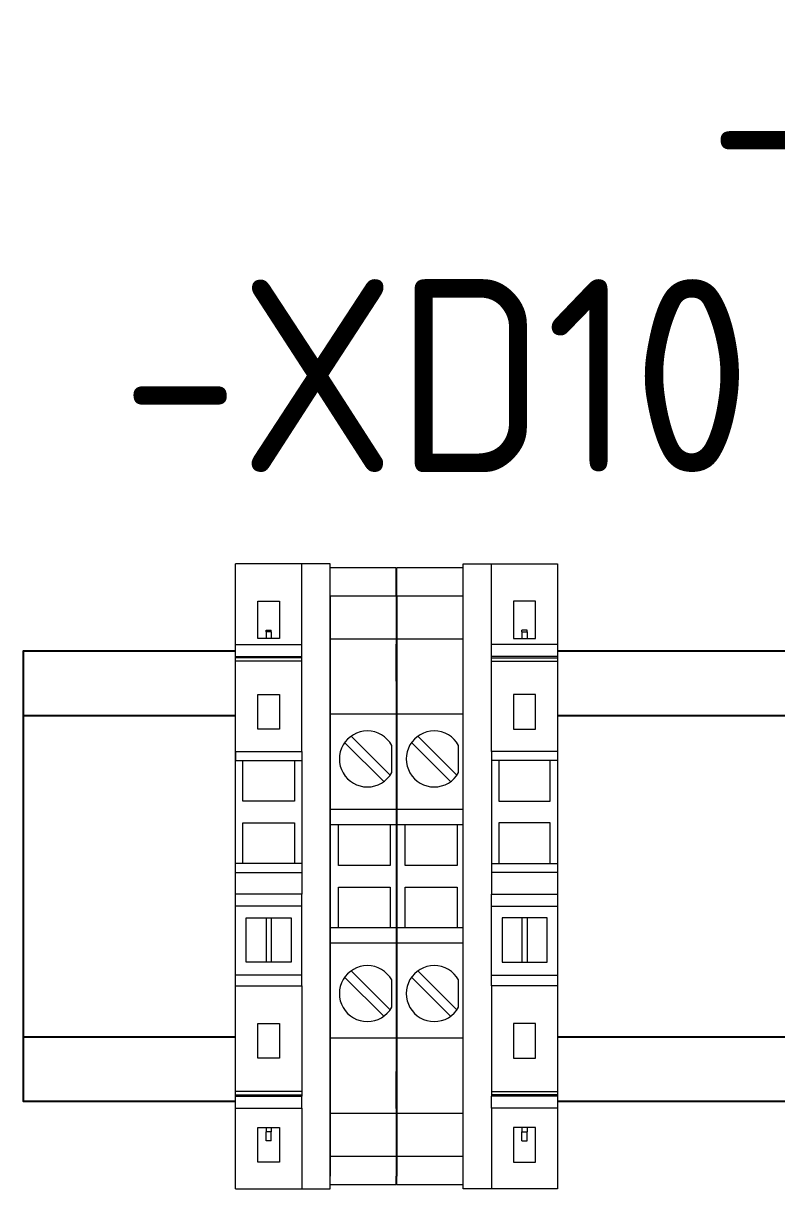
# Model space of a CAD drawing. Header units: millimetres. Extents: x 46611 to 59290, y 36233 to 38835.
# Drawn here: x 52119 to 52177.6, y 37429.7 to 37520.4 of the extents above; entities that cross this region are included whole.
import ezdxf
from ezdxf.enums import TextEntityAlignment as Align

# ---------------------------------------------------------------- set-up
doc = ezdxf.new("R2010")
doc.units = ezdxf.units.MM
doc.layers.add('000-PI-Oprema', color=30, linetype='Continuous', lineweight=5)
doc.layers.add('000-PI_TEXT', color=7, linetype='Continuous')
doc.layers.add('004-PI-DIN Šina', color=3, linetype='Continuous')
doc.styles.add('PI0', font='isocpeur.ttf', dxfattribs={"width": 0.9})

# ---------------------------------------------------------------- blocks, each defined once
blk = doc.blocks.new('*U117')
blk.add_lwpolyline([(390, -17.5), (390, 17.5), (0, 17.5), (0, -17.5)], close=True)
for points in [[(0, 12.5), (390, 12.5)], [(0, -12.5), (390, -12.5)]]:
    blk.add_lwpolyline(points)
blk = doc.blocks.new('UT 2.5 - 3044076')
blk.add_wipeout([(51211.561, 37562.824), (51216.711, 37562.824), (51216.711, 37514.824), (51211.561, 37514.824)])
for p, q in [((51211.561, 37560.624), (51211.561, 37562.824)), ((51211.561, 37562.824), (51211.561, 37562.824)), ((51216.711, 37562.824), (51211.561, 37562.824)), ((51216.711, 37562.824), (51216.711, 37562.824)), ((51216.711, 37560.624), (51216.711, 37562.824)), ((51211.561, 37560.624), (51211.561, 37559.033)), ((51211.561, 37560.624), (51211.561, 37560.624)), ((51216.711, 37560.624), (51211.561, 37560.624)), ((51216.711, 37560.624), (51216.711, 37560.624)), ((51216.711, 37560.624), (51216.711, 37559.033)), ((51211.561, 37559.033), (51211.561, 37556.89)), ((51211.561, 37558.574), (51211.561, 37558.574)), ((51216.711, 37559.033), (51216.711, 37556.89)), ((51216.711, 37558.574), (51216.711, 37558.574)), ((51216.711, 37557.263), (51211.561, 37557.263)), ((51211.561, 37556.89), (51211.561, 37556.507)), ((51211.561, 37556.507), (51211.561, 37553.998)), ((51216.711, 37556.507), (51216.711, 37556.89)), ((51216.711, 37553.998), (51216.711, 37556.507)), ((51211.561, 37556.324), (51211.561, 37556.324)), ((51216.711, 37556.324), (51216.711, 37556.324)), ((51216.711, 37554.824), (51216.711, 37554.824)), ((51211.561, 37553.998), (51211.561, 37551.424)), ((51216.711, 37553.998), (51216.711, 37551.424)), ((51211.561, 37553.674), (51211.561, 37553.674)), ((51216.711, 37553.674), (51216.711, 37553.674)), ((51211.561, 37551.424), (51211.561, 37544.024)), ((51216.711, 37551.424), (51211.561, 37551.424)), ((51216.711, 37551.424), (51216.711, 37544.024)), ((51216.227, 37546.679), (51213.191, 37549.715)), ((51213.191, 37549.715), (51213.191, 37549.715)), ((51211.561, 37548.624), (51211.561, 37548.624)), ((51212.696, 37549.22), (51212.696, 37549.22)), ((51212.696, 37549.22), (51215.732, 37546.184)), ((51216.361, 37549.008), (51216.361, 37549.008)), ((51216.361, 37546.891), (51216.361, 37549.008)), ((51216.711, 37548.624), (51216.711, 37548.624)), ((51216.227, 37546.679), (51216.227, 37546.679)), ((51216.361, 37546.891), (51216.361, 37546.891)), ((51215.732, 37546.184), (51215.732, 37546.184)), ((51211.561, 37544.024), (51211.561, 37542.824)), ((51216.711, 37544.024), (51211.561, 37544.024)), ((51213.161, 37544.024), (51213.161, 37544.024)), ((51215.761, 37544.024), (51213.161, 37544.024)), ((51215.761, 37544.024), (51215.761, 37544.024)), ((51216.711, 37544.024), (51216.711, 37542.824)), ((51211.561, 37542.824), (51211.561, 37534.824)), ((51211.561, 37542.824), (51211.561, 37542.824)), ((51216.711, 37542.824), (51211.561, 37542.824)), ((51212.211, 37539.674), (51212.211, 37542.824)), ((51212.211, 37542.824), (51212.211, 37542.824)), ((51216.236, 37542.824), (51216.236, 37539.674)), ((51216.236, 37542.824), (51216.236, 37542.824)), ((51216.711, 37542.824), (51216.711, 37542.824)), ((51216.711, 37542.824), (51216.711, 37534.824)), ((51216.236, 37539.674), (51212.211, 37539.674)), ((51212.211, 37539.674), (51212.211, 37539.674)), ((51216.236, 37539.674), (51216.236, 37539.674)), ((51212.211, 37534.824), (51212.211, 37537.974)), ((51212.211, 37537.974), (51216.236, 37537.974)), ((51212.211, 37537.974), (51212.211, 37537.974)), ((51216.236, 37537.974), (51216.236, 37534.824)), ((51216.236, 37537.974), (51216.236, 37537.974)), ((51211.561, 37534.824), (51211.561, 37533.624)), ((51211.561, 37534.824), (51211.561, 37534.824)), ((51216.711, 37534.824), (51211.561, 37534.824)), ((51212.211, 37534.824), (51212.211, 37534.824)), ((51216.236, 37534.824), (51216.236, 37534.824)), ((51216.711, 37534.824), (51216.711, 37534.824)), ((51216.711, 37534.824), (51216.711, 37533.624)), ((51211.561, 37533.624), (51211.561, 37526.224)), ((51216.711, 37533.624), (51211.561, 37533.624)), ((51215.761, 37533.624), (51213.161, 37533.624)), ((51213.161, 37533.624), (51213.161, 37533.624)), ((51215.761, 37533.624), (51215.761, 37533.624)), ((51216.711, 37533.624), (51216.711, 37526.224)), ((51216.227, 37528.429), (51213.191, 37531.465)), ((51213.191, 37531.465), (51213.191, 37531.465)), ((51212.696, 37530.97), (51212.696, 37530.97)), ((51212.696, 37530.97), (51215.732, 37527.934)), ((51216.361, 37530.758), (51216.361, 37530.758)), ((51216.361, 37528.641), (51216.361, 37530.758)), ((51216.227, 37528.429), (51216.227, 37528.429)), ((51216.361, 37528.641), (51216.361, 37528.641)), ((51215.732, 37527.934), (51215.732, 37527.934)), ((51211.561, 37526.224), (51211.561, 37523.65)), ((51216.711, 37526.224), (51211.561, 37526.224)), ((51216.711, 37526.224), (51216.711, 37523.65)), ((51211.561, 37523.65), (51211.561, 37521.142)), ((51216.711, 37521.142), (51216.711, 37523.65)), ((51211.561, 37522.524), (51211.561, 37522.524)), ((51216.711, 37522.824), (51216.711, 37522.824)), ((51216.711, 37522.524), (51216.711, 37522.524)), ((51211.561, 37521.624), (51211.561, 37521.624)), ((51211.561, 37521.142), (51211.561, 37520.759)), ((51216.711, 37521.624), (51216.711, 37521.624)), ((51216.711, 37520.759), (51216.711, 37521.142)), ((51211.561, 37520.759), (51211.561, 37518.616)), ((51216.711, 37520.385), (51211.561, 37520.385)), ((51216.711, 37520.759), (51216.711, 37518.616)), ((51211.561, 37519.074), (51211.561, 37519.074)), ((51211.561, 37518.616), (51211.561, 37517.024)), ((51216.711, 37519.074), (51216.711, 37519.074)), ((51216.711, 37518.616), (51216.711, 37517.024)), ((51211.561, 37517.024), (51211.561, 37515.824)), ((51211.561, 37517.024), (51211.561, 37517.024)), ((51216.711, 37517.024), (51211.561, 37517.024)), ((51216.711, 37517.024), (51216.711, 37517.024)), ((51216.711, 37517.024), (51216.711, 37515.824)), ((51211.561, 37515.824), (51211.561, 37515.507)), ((51211.561, 37515.824), (51211.561, 37515.824)), ((51216.711, 37516.324), (51216.711, 37516.324)), ((51216.711, 37515.824), (51216.711, 37515.824)), ((51216.711, 37515.824), (51216.711, 37515.507)), ((51211.561, 37514.824), (51211.561, 37515.507)), ((51211.561, 37514.824), (51211.561, 37514.824)), ((51216.711, 37514.824), (51211.561, 37514.824)), ((51216.711, 37514.824), (51216.711, 37515.507)), ((51216.711, 37514.824), (51216.711, 37514.824))]:
    blk.add_line(p, q)
for centre, start, end in [((51214.461, 37547.949), 89.99998, 270.00002), ((51214.461, 37547.949), 29.12459, 89.99998), ((51214.461, 37547.949), 270.00002, 330.87541), ((51214.461, 37529.699), 89.99998, 270.00002), ((51214.461, 37529.699), 29.12459, 89.99998), ((51214.461, 37529.699), 270.00002, 330.87541)]:
    blk.add_arc(centre, 2.175, start, end)
blk = doc.blocks.new('*U123')
at = {"ltscale": 0.25}
blk.add_blockref('UT 2.5 - 3044076', (-51214.136, -37538.824), dxfattribs=at)
blk = doc.blocks.new('*U124')
at = {"layer": '000-PI-Oprema', "color": 0, "linetype": 'ByBlock', "lineweight": -2, "transparency": 16777216}
blk.add_blockref('*U123', (0, 0), dxfattribs=at)
blk.add_blockref('*U123', (5.2, 0), dxfattribs=at)
blk = doc.blocks.new('*U121')
blk.add_wipeout([(-24.3, 0), (24.3, 0), (24.3, -7.35), (-24.3, -7.35)])
for p, q in [((24.3, 0), (-24.3, 0)), ((24.3, -7.35), (24.3, 0)), ((-24.3, 0), (-24.3, -7.35)), ((-18.035, -2.2), (-24.3, -2.2)), ((-18.035, -7.35), (-18.035, -2.2)), ((-17.098, -2.2), (-18.035, -2.2)), ((-17.098, -7.35), (-17.098, -2.2)), ((-16.998, -2.2), (-17.098, -2.2)), ((-16.998, -2.2), (-16.998, -7.35)), ((-16.74, -2.2), (-16.998, -2.2)), ((-16.74, -2.2), (-16.74, -7.35)), ((-9.718, -2.2), (-16.74, -2.2)), ((-9.718, -2.2), (-9, -2.2)), ((-9.718, -7.35), (-9.718, -2.2)), ((-9, -2.775), (-9, -2.2)), ((-9, -2.2), (-1, -2.2)), ((-1, -2.2), (-1, -2.775)), ((-1, -2.2), (-0.282, -2.2)), ((-0.282, -2.2), (1.39, -2.2)), ((-0.282, -7.35), (-0.282, -2.2)), ((2.315, -2.2), (1.39, -2.2)), ((1.39, -2.2), (1.39, -7.35)), ((7.689, -2.2), (2.315, -2.2)), ((2.315, -2.2), (2.315, -7.35)), ((7.689, -2.2), (7.689, -7.35)), ((8.51, -2.2), (7.689, -2.2)), ((8.51, -7.35), (8.51, -2.2)), ((8.51, -2.2), (16.74, -2.2)), ((16.74, -2.2), (16.74, -7.35)), ((16.74, -2.2), (16.998, -2.2)), ((16.998, -7.35), (16.998, -2.2)), ((16.998, -2.2), (17.098, -2.2)), ((18.035, -2.2), (17.098, -2.2)), ((17.098, -7.35), (17.098, -2.2)), ((18.035, -2.2), (24.3, -2.2)), ((18.035, -7.35), (18.035, -2.2)), ((-9, -6.775), (-9, -2.775)), ((-9, -2.775), (-5.85, -2.775)), ((-5.85, -2.775), (-5.85, -6.775)), ((-4.15, -2.775), (-1, -2.775)), ((-4.15, -6.775), (-4.15, -2.775)), ((-1, -2.775), (-1, -6.775)), ((3.225, -3.025), (6.675, -3.025)), ((3.225, -4.575), (3.225, -3.025)), ((6.675, -3.025), (6.675, -4.575)), ((-21.4, -5.625), (-21.4, -3.925)), ((-21.4, -3.925), (-18.5, -3.925)), ((-18.5, -3.925), (-18.5, -4.575)), ((-14.15, -3.925), (-11.45, -3.925)), ((-14.15, -5.625), (-14.15, -3.925)), ((-11.45, -3.925), (-11.45, -5.625)), ((11.45, -3.925), (14.15, -3.925)), ((11.45, -5.625), (11.45, -3.925)), ((14.15, -3.925), (14.15, -5.625)), ((19.55, -4.575), (19.55, -3.925)), ((19.55, -3.925), (22.25, -3.925)), ((22.25, -3.925), (22.25, -5.625)), ((-19.015, -4.575), (-19.145, -4.575)), ((-19.145, -4.975), (-19.145, -4.575)), ((-19.015, -4.975), (-19.145, -4.975)), ((-19.015, -4.575), (-19.015, -4.975)), ((-19.015, -4.575), (-18.5, -4.575)), ((-19.015, -4.975), (-18.5, -4.975)), ((-18.5, -4.575), (-18.5, -4.975)), ((-18.5, -4.975), (-18.5, -5.625)), ((3.225, -4.575), (6.675, -4.575)), ((3.225, -4.975), (3.225, -4.575)), ((3.225, -4.975), (6.675, -4.975)), ((3.225, -6.525), (3.225, -4.975)), ((6.675, -4.575), (6.675, -4.975)), ((6.675, -4.975), (6.675, -6.525)), ((19.55, -4.975), (19.55, -4.575)), ((19.55, -4.575), (19.885, -4.575)), ((19.55, -4.975), (19.885, -4.975)), ((19.55, -5.625), (19.55, -4.975)), ((19.885, -4.575), (19.885, -4.975)), ((20.585, -4.575), (19.885, -4.575)), ((20.585, -4.975), (19.885, -4.975)), ((20.585, -4.575), (20.585, -4.975)), ((-18.5, -5.625), (-21.4, -5.625)), ((-11.45, -5.625), (-14.15, -5.625)), ((14.15, -5.625), (11.45, -5.625)), ((22.25, -5.625), (19.55, -5.625)), ((-5.85, -6.775), (-9, -6.775)), ((-9, -7.35), (-9, -6.775)), ((-1, -6.775), (-4.15, -6.775)), ((-1, -6.775), (-1, -7.35)), ((6.675, -6.525), (3.225, -6.525)), ((-17.098, -7.35), (-18.035, -7.35)), ((-16.998, -7.35), (-17.098, -7.35)), ((-16.74, -7.35), (-16.998, -7.35)), ((-9.718, -7.35), (-9, -7.35))]:
    blk.add_line(p, q)
at = {"ltscale": 0.25}
blk.add_line((24.3, -7.35), (-24.3, -7.35), dxfattribs=at)
blk = doc.blocks.new('*U122')
blk.add_wipeout([(-24.3, -7.35), (24.3, -7.35), (24.3, 0), (-24.3, 0)])
at = {"ltscale": 0.25}
blk.add_line((-24.3, 0), (24.3, 0), dxfattribs=at)
for p, q in [((-18.035, 0), (-18.035, -5.15)), ((-17.098, 0), (-17.098, -5.15)), ((-16.998, -5.15), (-16.998, 0)), ((-16.74, -5.15), (-16.74, 0)), ((-9.718, 0), (-9.718, -5.15)), ((-9, 0), (-9, -0.575)), ((-1, -0.575), (-1, 0)), ((-0.282, 0), (-0.282, -5.15)), ((1.39, -5.15), (1.39, 0)), ((2.315, -5.15), (2.315, 0)), ((7.689, -5.15), (7.689, 0)), ((8.51, 0), (8.51, -5.15)), ((16.74, -5.15), (16.74, 0)), ((16.998, 0), (16.998, -5.15)), ((17.098, 0), (17.098, -5.15)), ((18.035, 0), (18.035, -5.15)), ((24.3, 0), (24.3, -7.35)), ((-24.3, -7.35), (-24.3, 0)), ((-9, -0.575), (-9, -4.575)), ((-5.85, -0.575), (-9, -0.575)), ((-5.85, -4.575), (-5.85, -0.575)), ((-4.15, -0.575), (-4.15, -4.575)), ((-1, -0.575), (-4.15, -0.575)), ((-1, -4.575), (-1, -0.575)), ((6.675, -0.825), (3.225, -0.825)), ((3.225, -0.825), (3.225, -2.375)), ((6.675, -2.375), (6.675, -0.825)), ((-21.4, -1.725), (-21.4, -3.425)), ((-18.5, -1.725), (-21.4, -1.725)), ((-18.5, -2.375), (-18.5, -1.725)), ((-14.15, -1.725), (-14.15, -3.425)), ((-11.45, -1.725), (-14.15, -1.725)), ((-11.45, -3.425), (-11.45, -1.725)), ((11.45, -1.725), (11.45, -3.425)), ((14.15, -1.725), (11.45, -1.725)), ((14.15, -3.425), (14.15, -1.725)), ((22.25, -1.725), (19.55, -1.725)), ((19.55, -1.725), (19.55, -2.375)), ((22.25, -3.425), (22.25, -1.725)), ((-19.015, -2.375), (-19.145, -2.375)), ((-19.145, -2.375), (-19.145, -2.775)), ((-19.015, -2.375), (-18.5, -2.375)), ((-19.015, -2.775), (-19.015, -2.375)), ((-18.5, -2.775), (-18.5, -2.375)), ((3.225, -2.375), (6.675, -2.375)), ((3.225, -2.375), (3.225, -2.775)), ((6.675, -2.775), (6.675, -2.375)), ((19.55, -2.375), (19.885, -2.375)), ((19.55, -2.375), (19.55, -2.775)), ((20.585, -2.375), (19.885, -2.375)), ((19.885, -2.775), (19.885, -2.375)), ((20.585, -2.775), (20.585, -2.375)), ((-21.4, -3.425), (-18.5, -3.425)), ((-19.015, -2.775), (-19.145, -2.775)), ((-19.015, -2.775), (-18.5, -2.775)), ((-18.5, -3.425), (-18.5, -2.775)), ((-14.15, -3.425), (-11.45, -3.425)), ((3.225, -2.775), (6.675, -2.775)), ((3.225, -2.775), (3.225, -4.325)), ((6.675, -4.325), (6.675, -2.775)), ((11.45, -3.425), (14.15, -3.425)), ((19.55, -2.775), (19.55, -3.425)), ((19.55, -2.775), (19.885, -2.775)), ((19.55, -3.425), (22.25, -3.425)), ((20.585, -2.775), (19.885, -2.775)), ((3.225, -4.325), (6.675, -4.325)), ((-18.035, -5.15), (-24.3, -5.15)), ((-17.098, -5.15), (-18.035, -5.15)), ((-16.998, -5.15), (-17.098, -5.15)), ((-16.74, -5.15), (-16.998, -5.15)), ((-9.718, -5.15), (-16.74, -5.15)), ((-9.718, -5.15), (-9, -5.15)), ((-9, -4.575), (-9, -5.15)), ((-9, -4.575), (-5.85, -4.575)), ((-9, -5.15), (-1, -5.15)), ((-4.15, -4.575), (-1, -4.575)), ((-1, -5.15), (-1, -4.575)), ((-1, -5.15), (-0.282, -5.15)), ((-0.282, -5.15), (1.39, -5.15)), ((2.315, -5.15), (1.39, -5.15)), ((7.689, -5.15), (2.315, -5.15)), ((8.51, -5.15), (7.689, -5.15)), ((8.51, -5.15), (16.74, -5.15)), ((16.74, -5.15), (16.998, -5.15)), ((16.998, -5.15), (17.098, -5.15)), ((18.035, -5.15), (17.098, -5.15)), ((18.035, -5.15), (24.3, -5.15)), ((24.3, -7.35), (-24.3, -7.35))]:
    blk.add_line(p, q)

msp = doc.modelspace()

# ---------------------------------------------------------------- block references
at = {"layer": '004-PI-DIN Šina'}
msp.add_blockref('*U117', (52118.961, 37454.028), dxfattribs=at)

# ---------------------------------------------------------------- texts
at = {"layer": '000-PI_TEXT', "style": 'PI0', "width": 0.9}
for s, p in [('-FC10', (52194.514, 37512.849)), ('-XD10', (52151.072, 37492.974))]:
    msp.add_text(s, height=15, dxfattribs=at).set_placement(p, align=Align.MIDDLE)

# ---------------------------------------------------------------- next in the draw order: block references
at = {"layer": '000-PI-Oprema'}
msp.add_blockref('*U124', (52145.393, 37454.028), dxfattribs=at)

# ---------------------------------------------------------------- next in the draw order: block references
at = {"layer": '000-PI-Oprema', "rotation": 270}
for name, p in [('*U121', (52142.818, 37454.028)), ('*U122', (52160.518, 37454.028))]:
    msp.add_blockref(name, p, dxfattribs=at)

doc.saveas('drawing.dxf')
